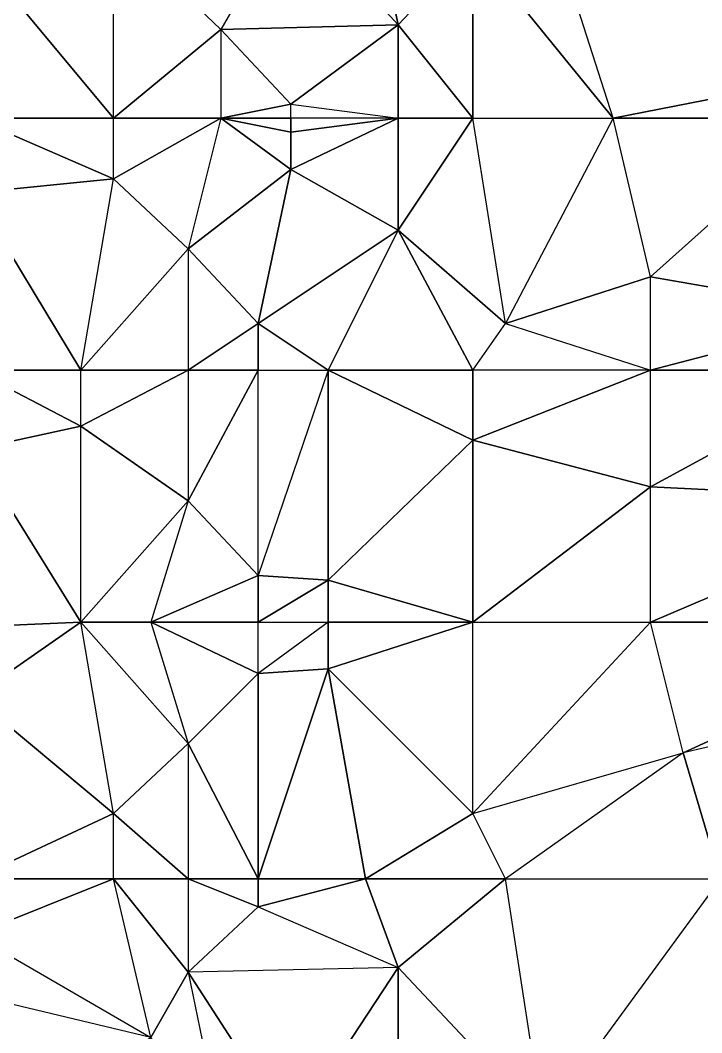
# Model space of a CAD drawing. Header units: metres. Extents: x 121.06818 to 121.07159, y 3.17836 to 3.18313.
# Drawn here: x 121.069575 to 121.069721, y 3.17925 to 3.179467 of the extents above; entities that cross this region are included whole.
import ezdxf

# ---------------------------------------------------------------- set-up
doc = ezdxf.new("R2010")
doc.units = ezdxf.units.M

msp = doc.modelspace()

# ---------------------------------------------------------------- linework, layer by layer
at = {"layer": 'DELAUNEY4055', "color": 252}
msp.add_3dface([(121.069618, 3.179229, 0.01016), (121.069633, 3.179229, 0.01017), (121.069611, 3.179263, 0.01016)], dxfattribs=at)
at = {"layer": 'DELAUNEY4068', "color": 252}
msp.add_3dface([(121.069633, 3.179229, 0.01017), (121.069656, 3.179229, 0.01018), (121.069656, 3.179264, 0.01018)], dxfattribs=at)
at = {"layer": 'DELAUNEY4098', "color": 252}
msp.add_3dface([(121.069656, 3.179229, 0.01018), (121.069687, 3.179231, 0.01019), (121.069656, 3.179264, 0.01018)], dxfattribs=at)
at = {"layer": 'DELAUNEY4129', "color": 252}
msp.add_3dface([(121.069687, 3.179231, 0.01019), (121.069733, 3.179241, 0.0102), (121.069725, 3.179283, 0.0102)], dxfattribs=at)
at = {"layer": 'DELAUNEY4154', "color": 252}
msp.add_3dface([(121.069572, 3.179229, 0.01013), (121.069603, 3.179249, 0.01015), (121.069557, 3.17926, 0.01012)], dxfattribs=at)
at = {"layer": 'DELAUNEY4155', "color": 252}
msp.add_3dface([(121.069618, 3.179229, 0.01016), (121.069603, 3.179249, 0.01015), (121.069611, 3.179263, 0.01016)], dxfattribs=at)
at = {"layer": 'DELAUNEY4188', "color": 252}
msp.add_3dface([(121.069633, 3.179229, 0.01017), (121.069656, 3.179264, 0.01018), (121.069611, 3.179263, 0.01016)], dxfattribs=at)
at = {"layer": 'DELAUNEY4201', "color": 252}
msp.add_3dface([(121.069611, 3.179263, 0.01016), (121.069603, 3.179249, 0.01015), (121.069595, 3.179283, 0.01015)], dxfattribs=at)
at = {"layer": 'DELAUNEY4202', "color": 252}
msp.add_3dface([(121.069656, 3.179264, 0.01018), (121.069687, 3.179231, 0.01019), (121.069679, 3.179283, 0.01019)], dxfattribs=at)
at = {"layer": 'DELAUNEY4229', "color": 252}
msp.add_3dface([(121.069557, 3.17926, 0.01012), (121.069565, 3.179271, 0.01013), (121.069603, 3.179249, 0.01015)], dxfattribs=at)
at = {"layer": 'DELAUNEY4249', "color": 252}
msp.add_3dface([(121.069565, 3.179271, 0.01013), (121.069603, 3.179249, 0.01015), (121.069595, 3.179283, 0.01015)], dxfattribs=at)
at = {"layer": 'DELAUNEY4250', "color": 252}
msp.add_3dface([(121.069611, 3.179263, 0.01016), (121.069626, 3.179277, 0.01017), (121.069656, 3.179264, 0.01018)], dxfattribs=at)
at = {"layer": 'DELAUNEY4251', "color": 252}
msp.add_3dface([(121.069611, 3.179263, 0.01016), (121.069626, 3.179277, 0.01017), (121.069611, 3.179283, 0.01016)], dxfattribs=at)
at = {"layer": 'DELAUNEY4262', "color": 252}
msp.add_3dface([(121.069626, 3.179277, 0.01017), (121.069656, 3.179264, 0.01018), (121.069649, 3.179283, 0.01018)], dxfattribs=at)
at = {"layer": 'DELAUNEY4263', "color": 252}
msp.add_3dface([(121.069656, 3.179264, 0.01018), (121.069679, 3.179283, 0.01019), (121.069649, 3.179283, 0.01018)], dxfattribs=at)
at = {"layer": 'DELAUNEY4264', "color": 252}
msp.add_3dface([(121.069687, 3.179231, 0.01019), (121.069679, 3.179283, 0.01019), (121.069725, 3.179283, 0.0102)], dxfattribs=at)
at = {"layer": 'DELAUNEY4294', "color": 252}
msp.add_3dface([(121.069565, 3.179271, 0.01013), (121.069595, 3.179283, 0.01015), (121.069565, 3.179283, 0.01013)], dxfattribs=at)
at = {"layer": 'DELAUNEY4295', "color": 252}
msp.add_3dface([(121.069679, 3.179283, 0.01019), (121.069725, 3.179283, 0.0102), (121.069717, 3.17931, 0.0102)], dxfattribs=at)
at = {"layer": 'DELAUNEY4311', "color": 252}
msp.add_3dface([(121.069611, 3.179263, 0.01016), (121.069595, 3.179283, 0.01015), (121.069611, 3.179283, 0.01016)], dxfattribs=at)
at = {"layer": 'DELAUNEY4338', "color": 252}
msp.add_3dface([(121.069626, 3.179277, 0.01017), (121.069649, 3.179283, 0.01018), (121.069626, 3.179283, 0.01017)], dxfattribs=at)
at = {"layer": 'DELAUNEY4379', "color": 252}
msp.add_3dface([(121.069611, 3.179283, 0.01016), (121.069595, 3.179283, 0.01015), (121.069595, 3.179297, 0.01015)], dxfattribs=at)
at = {"layer": 'DELAUNEY4380', "color": 252}
msp.add_3dface([(121.069611, 3.179283, 0.01016), (121.069626, 3.179277, 0.01017), (121.069626, 3.179283, 0.01017)], dxfattribs=at)
at = {"layer": 'DELAUNEY4404', "color": 252}
msp.add_3dface([(121.069565, 3.179283, 0.01013), (121.069595, 3.179283, 0.01015), (121.069595, 3.179297, 0.01015)], dxfattribs=at)
at = {"layer": 'DELAUNEY4405', "color": 252}
msp.add_3dface([(121.069611, 3.179283, 0.01016), (121.069626, 3.179283, 0.01017), (121.069611, 3.179312, 0.01016)], dxfattribs=at)
at = {"layer": 'DELAUNEY4406', "color": 252}
msp.add_3dface([(121.069649, 3.179283, 0.01018), (121.069679, 3.179283, 0.01019), (121.069672, 3.179297, 0.01019)], dxfattribs=at)
at = {"layer": 'DELAUNEY4423', "color": 252}
msp.add_3dface([(121.069626, 3.179283, 0.01017), (121.069649, 3.179283, 0.01018), (121.069641, 3.179328, 0.01018)], dxfattribs=at)
at = {"layer": 'DELAUNEY4437', "color": 252}
msp.add_3dface([(121.069649, 3.179283, 0.01018), (121.069672, 3.179297, 0.01019), (121.069641, 3.179328, 0.01018)], dxfattribs=at)
at = {"layer": 'DELAUNEY4438', "color": 252}
msp.add_3dface([(121.069679, 3.179283, 0.01019), (121.069672, 3.179297, 0.01019), (121.069717, 3.17931, 0.0102)], dxfattribs=at)
at = {"layer": 'DELAUNEY4479', "color": 252}
msp.add_3dface([(121.069565, 3.179283, 0.01013), (121.069595, 3.179297, 0.01015), (121.069565, 3.179322, 0.01013)], dxfattribs=at)
at = {"layer": 'DELAUNEY4491', "color": 252}
msp.add_3dface([(121.069611, 3.179283, 0.01016), (121.069595, 3.179297, 0.01015), (121.069611, 3.179312, 0.01016)], dxfattribs=at)
at = {"layer": 'DELAUNEY4492', "color": 252}
msp.add_3dface([(121.069717, 3.17931, 0.0102), (121.069725, 3.179283, 0.0102), (121.069786, 3.179326, 0.01021)], dxfattribs=at)
at = {"layer": 'DELAUNEY4527', "color": 252}
msp.add_3dface([(121.069611, 3.179312, 0.01016), (121.069595, 3.179297, 0.01015), (121.069588, 3.179338, 0.01015)], dxfattribs=at)
at = {"layer": 'DELAUNEY4528', "color": 252}
msp.add_3dface([(121.069611, 3.179312, 0.01016), (121.069626, 3.179283, 0.01017), (121.069626, 3.179327, 0.01017)], dxfattribs=at)
at = {"layer": 'DELAUNEY4546', "color": 252}
msp.add_3dface([(121.069626, 3.179283, 0.01017), (121.069641, 3.179328, 0.01018), (121.069626, 3.179327, 0.01017)], dxfattribs=at)
at = {"layer": 'DELAUNEY4547', "color": 252}
msp.add_3dface([(121.069672, 3.179297, 0.01019), (121.069717, 3.17931, 0.0102), (121.06971, 3.179338, 0.0102)], dxfattribs=at)
at = {"layer": 'DELAUNEY4568', "color": 252}
msp.add_3dface([(121.069565, 3.179322, 0.01013), (121.069595, 3.179297, 0.01015), (121.069588, 3.179338, 0.01015)], dxfattribs=at)
at = {"layer": 'DELAUNEY4569', "color": 252}
msp.add_3dface([(121.069611, 3.179312, 0.01016), (121.069626, 3.179327, 0.01017), (121.069603, 3.179338, 0.01016)], dxfattribs=at)
at = {"layer": 'DELAUNEY4580', "color": 252}
msp.add_3dface([(121.069626, 3.179327, 0.01017), (121.069641, 3.179328, 0.01018), (121.069641, 3.179338, 0.01018)], dxfattribs=at)
at = {"layer": 'DELAUNEY4581', "color": 252}
msp.add_3dface([(121.069641, 3.179328, 0.01018), (121.069672, 3.179297, 0.01019), (121.069672, 3.179338, 0.01019)], dxfattribs=at)
at = {"layer": 'DELAUNEY4582', "color": 252}
msp.add_3dface([(121.069786, 3.179326, 0.01021), (121.069717, 3.17931, 0.0102), (121.069778, 3.179338, 0.01021)], dxfattribs=at)
at = {"layer": 'DELAUNEY4619', "color": 252}
msp.add_3dface([(121.069778, 3.179338, 0.01021), (121.069717, 3.17931, 0.0102), (121.06971, 3.179338, 0.0102)], dxfattribs=at)
at = {"layer": 'DELAUNEY4644', "color": 252}
msp.add_3dface([(121.069565, 3.179322, 0.01013), (121.069588, 3.179338, 0.01015), (121.069565, 3.179337, 0.01013)], dxfattribs=at)
at = {"layer": 'DELAUNEY4645', "color": 252}
msp.add_3dface([(121.069641, 3.179328, 0.01018), (121.069672, 3.179338, 0.01019), (121.069641, 3.179338, 0.01018)], dxfattribs=at)
at = {"layer": 'DELAUNEY4646', "color": 252}
msp.add_3dface([(121.069672, 3.179297, 0.01019), (121.069672, 3.179338, 0.01019), (121.06971, 3.179338, 0.0102)], dxfattribs=at)
at = {"layer": 'DELAUNEY4666', "color": 252}
msp.add_3dface([(121.069611, 3.179312, 0.01016), (121.069588, 3.179338, 0.01015), (121.069603, 3.179338, 0.01016)], dxfattribs=at)
at = {"layer": 'DELAUNEY4667', "color": 252}
msp.add_3dface([(121.069672, 3.179338, 0.01019), (121.06971, 3.179338, 0.0102), (121.06971, 3.179367, 0.0102)], dxfattribs=at)
at = {"layer": 'DELAUNEY4692', "color": 252}
msp.add_3dface([(121.069603, 3.179338, 0.01016), (121.069588, 3.179338, 0.01015), (121.069611, 3.179364, 0.01016)], dxfattribs=at)
at = {"layer": 'DELAUNEY4728', "color": 252}
msp.add_3dface([(121.069603, 3.179338, 0.01016), (121.069626, 3.179327, 0.01017), (121.069626, 3.179338, 0.01017)], dxfattribs=at)
at = {"layer": 'DELAUNEY4746', "color": 252}
msp.add_3dface([(121.069565, 3.179337, 0.01013), (121.069588, 3.179338, 0.01015), (121.069565, 3.179375, 0.01013)], dxfattribs=at)
at = {"layer": 'DELAUNEY4747', "color": 252}
msp.add_3dface([(121.069603, 3.179338, 0.01016), (121.069626, 3.179338, 0.01017), (121.069626, 3.179348, 0.01017)], dxfattribs=at)
at = {"layer": 'DELAUNEY4748', "color": 252}
msp.add_3dface([(121.069626, 3.179327, 0.01017), (121.069626, 3.179338, 0.01017), (121.069641, 3.179338, 0.01018)], dxfattribs=at)
at = {"layer": 'DELAUNEY4761', "color": 252}
msp.add_3dface([(121.069626, 3.179338, 0.01017), (121.069641, 3.179338, 0.01018), (121.069641, 3.179347, 0.01018)], dxfattribs=at)
at = {"layer": 'DELAUNEY4762', "color": 252}
msp.add_3dface([(121.069641, 3.179338, 0.01018), (121.069672, 3.179338, 0.01019), (121.069641, 3.179347, 0.01018)], dxfattribs=at)
at = {"layer": 'DELAUNEY4763', "color": 252}
msp.add_3dface([(121.069778, 3.179338, 0.01021), (121.06971, 3.179338, 0.0102), (121.069771, 3.179364, 0.01021)], dxfattribs=at)
at = {"layer": 'DELAUNEY4805', "color": 252}
msp.add_3dface([(121.069626, 3.179338, 0.01017), (121.069641, 3.179347, 0.01018), (121.069626, 3.179348, 0.01017)], dxfattribs=at)
at = {"layer": 'DELAUNEY4806', "color": 252}
msp.add_3dface([(121.069771, 3.179364, 0.01021), (121.06971, 3.179338, 0.0102), (121.06971, 3.179367, 0.0102)], dxfattribs=at)
at = {"layer": 'DELAUNEY4816', "color": 252}
msp.add_3dface([(121.069603, 3.179338, 0.01016), (121.069626, 3.179348, 0.01017), (121.069611, 3.179364, 0.01016)], dxfattribs=at)
at = {"layer": 'DELAUNEY4817', "color": 252}
msp.add_3dface([(121.069641, 3.179347, 0.01018), (121.069672, 3.179338, 0.01019), (121.069672, 3.179377, 0.01019)], dxfattribs=at)
at = {"layer": 'DELAUNEY4833', "color": 252}
msp.add_3dface([(121.069626, 3.179348, 0.01017), (121.069641, 3.179347, 0.01018), (121.069641, 3.179392, 0.01018)], dxfattribs=at)
at = {"layer": 'DELAUNEY4860', "color": 252}
msp.add_3dface([(121.069611, 3.179364, 0.01016), (121.069626, 3.179348, 0.01017), (121.069626, 3.179392, 0.01017)], dxfattribs=at)
at = {"layer": 'DELAUNEY4861', "color": 252}
msp.add_3dface([(121.069672, 3.179338, 0.01019), (121.06971, 3.179367, 0.0102), (121.069672, 3.179377, 0.01019)], dxfattribs=at)
at = {"layer": 'DELAUNEY4874', "color": 252}
msp.add_3dface([(121.069611, 3.179364, 0.01016), (121.069588, 3.179338, 0.01015), (121.069588, 3.17938, 0.01015)], dxfattribs=at)
at = {"layer": 'DELAUNEY4875', "color": 252}
msp.add_3dface([(121.069771, 3.179364, 0.01021), (121.06971, 3.179367, 0.0102), (121.069756, 3.179392, 0.01021)], dxfattribs=at)
at = {"layer": 'DELAUNEY4889', "color": 252}
msp.add_3dface([(121.069565, 3.179375, 0.01013), (121.069588, 3.179338, 0.01015), (121.069588, 3.17938, 0.01015)], dxfattribs=at)
at = {"layer": 'DELAUNEY4900', "color": 252}
msp.add_3dface([(121.069641, 3.179347, 0.01018), (121.069672, 3.179377, 0.01019), (121.069641, 3.179392, 0.01018)], dxfattribs=at)
at = {"layer": 'DELAUNEY4916', "color": 252}
msp.add_3dface([(121.069565, 3.179375, 0.01013), (121.069588, 3.17938, 0.01015), (121.069565, 3.179392, 0.01013)], dxfattribs=at)
at = {"layer": 'DELAUNEY4917', "color": 252}
msp.add_3dface([(121.069611, 3.179364, 0.01016), (121.069588, 3.17938, 0.01015), (121.069611, 3.179392, 0.01016)], dxfattribs=at)
at = {"layer": 'DELAUNEY4918', "color": 252}
msp.add_3dface([(121.069672, 3.179377, 0.01019), (121.06971, 3.179367, 0.0102), (121.06971, 3.179392, 0.0102)], dxfattribs=at)
at = {"layer": 'DELAUNEY4940', "color": 252}
msp.add_3dface([(121.069756, 3.179392, 0.01021), (121.06971, 3.179367, 0.0102), (121.06971, 3.179392, 0.0102)], dxfattribs=at)
at = {"layer": 'DELAUNEY4977', "color": 252}
msp.add_3dface([(121.069611, 3.179364, 0.01016), (121.069626, 3.179392, 0.01017), (121.069611, 3.179392, 0.01016)], dxfattribs=at)
at = {"layer": 'DELAUNEY4978', "color": 252}
msp.add_3dface([(121.069626, 3.179348, 0.01017), (121.069626, 3.179392, 0.01017), (121.069641, 3.179392, 0.01018)], dxfattribs=at)
at = {"layer": 'DELAUNEY4989', "color": 252}
msp.add_3dface([(121.069626, 3.179392, 0.01017), (121.069641, 3.179392, 0.01018), (121.069626, 3.179402, 0.01017)], dxfattribs=at)
at = {"layer": 'DELAUNEY4990', "color": 252}
msp.add_3dface([(121.069641, 3.179392, 0.01018), (121.069672, 3.179377, 0.01019), (121.069672, 3.179392, 0.01019)], dxfattribs=at)
at = {"layer": 'DELAUNEY5017', "color": 252}
msp.add_3dface([(121.069611, 3.179392, 0.01016), (121.069588, 3.17938, 0.01015), (121.069588, 3.179392, 0.01015)], dxfattribs=at)
at = {"layer": 'DELAUNEY5038', "color": 252}
msp.add_3dface([(121.069611, 3.179392, 0.01016), (121.069626, 3.179392, 0.01017), (121.069626, 3.179402, 0.01017)], dxfattribs=at)
at = {"layer": 'DELAUNEY5039', "color": 252}
msp.add_3dface([(121.069672, 3.179377, 0.01019), (121.06971, 3.179392, 0.0102), (121.069672, 3.179392, 0.01019)], dxfattribs=at)
at = {"layer": 'DELAUNEY5053', "color": 252}
msp.add_3dface([(121.069756, 3.179392, 0.01021), (121.06971, 3.179392, 0.0102), (121.069756, 3.179404, 0.01021)], dxfattribs=at)
at = {"layer": 'DELAUNEY5070', "color": 252}
msp.add_3dface([(121.069565, 3.179392, 0.01013), (121.069588, 3.17938, 0.01015), (121.069588, 3.179392, 0.01015)], dxfattribs=at)
at = {"layer": 'DELAUNEY5071', "color": 252}
msp.add_3dface([(121.069641, 3.179392, 0.01018), (121.069672, 3.179392, 0.01019), (121.069656, 3.179422, 0.01018)], dxfattribs=at)
at = {"layer": 'DELAUNEY5082', "color": 252}
msp.add_3dface([(121.069565, 3.179392, 0.01013), (121.069588, 3.179392, 0.01015), (121.069565, 3.17943, 0.01013)], dxfattribs=at)
at = {"layer": 'DELAUNEY5083', "color": 252}
msp.add_3dface([(121.069672, 3.179392, 0.01019), (121.069679, 3.179402, 0.01019), (121.06971, 3.179392, 0.0102)], dxfattribs=at)
at = {"layer": 'DELAUNEY5084', "color": 252}
msp.add_3dface([(121.069672, 3.179392, 0.01019), (121.069679, 3.179402, 0.01019), (121.069656, 3.179422, 0.01018)], dxfattribs=at)
at = {"layer": 'DELAUNEY5095', "color": 252}
msp.add_3dface([(121.069611, 3.179392, 0.01016), (121.069588, 3.179392, 0.01015), (121.069611, 3.179418, 0.01016)], dxfattribs=at)
at = {"layer": 'DELAUNEY5096', "color": 252}
msp.add_3dface([(121.069679, 3.179402, 0.01019), (121.06971, 3.179392, 0.0102), (121.06971, 3.179412, 0.0102)], dxfattribs=at)
at = {"layer": 'DELAUNEY5158', "color": 252}
msp.add_3dface([(121.069611, 3.179392, 0.01016), (121.069626, 3.179402, 0.01017), (121.069611, 3.179418, 0.01016)], dxfattribs=at)
at = {"layer": 'DELAUNEY5166', "color": 252}
msp.add_3dface([(121.069626, 3.179402, 0.01017), (121.069641, 3.179392, 0.01018), (121.069656, 3.179422, 0.01018)], dxfattribs=at)
at = {"layer": 'DELAUNEY5167', "color": 252}
msp.add_3dface([(121.069756, 3.179404, 0.01021), (121.06971, 3.179392, 0.0102), (121.06971, 3.179412, 0.0102)], dxfattribs=at)
at = {"layer": 'DELAUNEY5176', "color": 252}
msp.add_3dface([(121.069679, 3.179402, 0.01019), (121.06971, 3.179412, 0.0102), (121.069702, 3.179446, 0.0102)], dxfattribs=at)
at = {"layer": 'DELAUNEY5188', "color": 252}
msp.add_3dface([(121.069611, 3.179418, 0.01016), (121.069588, 3.179392, 0.01015), (121.069595, 3.179433, 0.01015)], dxfattribs=at)
at = {"layer": 'DELAUNEY5189', "color": 252}
msp.add_3dface([(121.069756, 3.179404, 0.01021), (121.06971, 3.179412, 0.0102), (121.069748, 3.179446, 0.01021)], dxfattribs=at)
at = {"layer": 'DELAUNEY5205', "color": 252}
msp.add_3dface([(121.069611, 3.179418, 0.01016), (121.069626, 3.179402, 0.01017), (121.069633, 3.179435, 0.01017)], dxfattribs=at)
at = {"layer": 'DELAUNEY5219', "color": 252}
msp.add_3dface([(121.069656, 3.179422, 0.01018), (121.069679, 3.179402, 0.01019), (121.069672, 3.179446, 0.01019)], dxfattribs=at)
at = {"layer": 'DELAUNEY5233', "color": 252}
msp.add_3dface([(121.069565, 3.17943, 0.01013), (121.069588, 3.179392, 0.01015), (121.069595, 3.179433, 0.01015)], dxfattribs=at)
at = {"layer": 'DELAUNEY5234', "color": 252}
msp.add_3dface([(121.069626, 3.179402, 0.01017), (121.069656, 3.179422, 0.01018), (121.069633, 3.179435, 0.01017)], dxfattribs=at)
at = {"layer": 'DELAUNEY5246', "color": 252}
msp.add_3dface([(121.069611, 3.179418, 0.01016), (121.069595, 3.179433, 0.01015), (121.069618, 3.179446, 0.01016)], dxfattribs=at)
at = {"layer": 'DELAUNEY5257', "color": 252}
msp.add_3dface([(121.069565, 3.17943, 0.01013), (121.069595, 3.179433, 0.01015), (121.069565, 3.179446, 0.01013)], dxfattribs=at)
at = {"layer": 'DELAUNEY5286', "color": 252}
msp.add_3dface([(121.069611, 3.179418, 0.01016), (121.069633, 3.179435, 0.01017), (121.069618, 3.179446, 0.01016)], dxfattribs=at)
at = {"layer": 'DELAUNEY5287', "color": 252}
msp.add_3dface([(121.069633, 3.179435, 0.01017), (121.069656, 3.179422, 0.01018), (121.069656, 3.179446, 0.01018)], dxfattribs=at)
at = {"layer": 'DELAUNEY5307', "color": 252}
msp.add_3dface([(121.069748, 3.179446, 0.01021), (121.06971, 3.179412, 0.0102), (121.069702, 3.179446, 0.0102)], dxfattribs=at)
at = {"layer": 'DELAUNEY5329', "color": 252}
msp.add_3dface([(121.069656, 3.179422, 0.01018), (121.069672, 3.179446, 0.01019), (121.069656, 3.179446, 0.01018)], dxfattribs=at)
at = {"layer": 'DELAUNEY5330', "color": 252}
msp.add_3dface([(121.069679, 3.179402, 0.01019), (121.069672, 3.179446, 0.01019), (121.069702, 3.179446, 0.0102)], dxfattribs=at)
at = {"layer": 'DELAUNEY5349', "color": 252}
msp.add_3dface([(121.069672, 3.179446, 0.01019), (121.069702, 3.179446, 0.0102), (121.069672, 3.179483, 0.01019)], dxfattribs=at)
at = {"layer": 'DELAUNEY5388', "color": 252}
msp.add_3dface([(121.069618, 3.179446, 0.01016), (121.069595, 3.179433, 0.01015), (121.069595, 3.179446, 0.01015)], dxfattribs=at)
at = {"layer": 'DELAUNEY5389', "color": 252}
msp.add_3dface([(121.069618, 3.179446, 0.01016), (121.069633, 3.179435, 0.01017), (121.069633, 3.179443, 0.01017)], dxfattribs=at)
at = {"layer": 'DELAUNEY5403', "color": 252}
msp.add_3dface([(121.069633, 3.179435, 0.01017), (121.069656, 3.179446, 0.01018), (121.069633, 3.179443, 0.01017)], dxfattribs=at)
at = {"layer": 'DELAUNEY5404', "color": 252}
msp.add_3dface([(121.069748, 3.179446, 0.01021), (121.069702, 3.179446, 0.0102), (121.069748, 3.179455, 0.01021)], dxfattribs=at)
at = {"layer": 'DELAUNEY5415', "color": 252}
msp.add_3dface([(121.069656, 3.179446, 0.01018), (121.069672, 3.179446, 0.01019), (121.069656, 3.179466, 0.01018)], dxfattribs=at)
at = {"layer": 'DELAUNEY5432', "color": 252}
msp.add_3dface([(121.069565, 3.179446, 0.01013), (121.069595, 3.179433, 0.01015), (121.069595, 3.179446, 0.01015)], dxfattribs=at)
at = {"layer": 'DELAUNEY5433', "color": 252}
msp.add_3dface([(121.069565, 3.179446, 0.01013), (121.069595, 3.179446, 0.01015), (121.069565, 3.179482, 0.01013)], dxfattribs=at)
at = {"layer": 'DELAUNEY5434', "color": 252}
msp.add_3dface([(121.069618, 3.179446, 0.01016), (121.069633, 3.179443, 0.01017), (121.069633, 3.179446, 0.01017)], dxfattribs=at)
at = {"layer": 'DELAUNEY5443', "color": 252}
msp.add_3dface([(121.069618, 3.179446, 0.01016), (121.069595, 3.179446, 0.01015), (121.069618, 3.179465, 0.01016)], dxfattribs=at)
at = {"layer": 'DELAUNEY5444', "color": 252}
msp.add_3dface([(121.069633, 3.179443, 0.01017), (121.069656, 3.179446, 0.01018), (121.069633, 3.179446, 0.01017)], dxfattribs=at)
at = {"layer": 'DELAUNEY5478', "color": 252}
msp.add_3dface([(121.069618, 3.179446, 0.01016), (121.069633, 3.179446, 0.01017), (121.069633, 3.179449, 0.01017)], dxfattribs=at)
at = {"layer": 'DELAUNEY5479', "color": 252}
msp.add_3dface([(121.069618, 3.179446, 0.01016), (121.069633, 3.179449, 0.01017), (121.069618, 3.179465, 0.01016)], dxfattribs=at)
at = {"layer": 'DELAUNEY5480', "color": 252}
msp.add_3dface([(121.069633, 3.179446, 0.01017), (121.069633, 3.179449, 0.01017), (121.069656, 3.179446, 0.01018)], dxfattribs=at)
at = {"layer": 'DELAUNEY5494', "color": 252}
msp.add_3dface([(121.069633, 3.179449, 0.01017), (121.069656, 3.179446, 0.01018), (121.069656, 3.179466, 0.01018)], dxfattribs=at)
at = {"layer": 'DELAUNEY5504', "color": 252}
msp.add_3dface([(121.069748, 3.179455, 0.01021), (121.069702, 3.179446, 0.0102), (121.069687, 3.179493, 0.0102)], dxfattribs=at)
at = {"layer": 'DELAUNEY5537', "color": 252}
msp.add_3dface([(121.069618, 3.179465, 0.01016), (121.069595, 3.179446, 0.01015), (121.069595, 3.179487, 0.01015)], dxfattribs=at)
at = {"layer": 'DELAUNEY5538', "color": 252}
msp.add_3dface([(121.069618, 3.179465, 0.01016), (121.069633, 3.179449, 0.01017), (121.069656, 3.179466, 0.01018)], dxfattribs=at)
at = {"layer": 'DELAUNEY5539', "color": 252}
msp.add_3dface([(121.069656, 3.179466, 0.01018), (121.069672, 3.179446, 0.01019), (121.069672, 3.179483, 0.01019)], dxfattribs=at)
at = {"layer": 'DELAUNEY5594', "color": 252}
msp.add_3dface([(121.069565, 3.179482, 0.01013), (121.069595, 3.179446, 0.01015), (121.069595, 3.179487, 0.01015)], dxfattribs=at)
at = {"layer": 'DELAUNEY5595', "color": 252}
msp.add_3dface([(121.069656, 3.179466, 0.01018), (121.069672, 3.179483, 0.01019), (121.069649, 3.1795, 0.01017)], dxfattribs=at)
at = {"layer": 'DELAUNEY5596', "color": 252}
msp.add_3dface([(121.069672, 3.179483, 0.01019), (121.069702, 3.179446, 0.0102), (121.069687, 3.179493, 0.0102)], dxfattribs=at)
at = {"layer": 'DELAUNEY5612', "color": 252}
msp.add_3dface([(121.069618, 3.179465, 0.01016), (121.069595, 3.179487, 0.01015), (121.069633, 3.179491, 0.01016)], dxfattribs=at)
at = {"layer": 'DELAUNEY5613', "color": 252}
msp.add_3dface([(121.069618, 3.179465, 0.01016), (121.069656, 3.179466, 0.01018), (121.069633, 3.179491, 0.01016)], dxfattribs=at)
at = {"layer": 'DELAUNEY5628', "color": 252}
msp.add_3dface([(121.069756, 3.179501, 0.01021), (121.069748, 3.179455, 0.01021), (121.069687, 3.179493, 0.0102)], dxfattribs=at)
at = {"layer": 'DELAUNEY5646', "color": 252}
msp.add_3dface([(121.069633, 3.179491, 0.01016), (121.069656, 3.179466, 0.01018), (121.069649, 3.1795, 0.01017)], dxfattribs=at)

doc.saveas('drawing.dxf')
